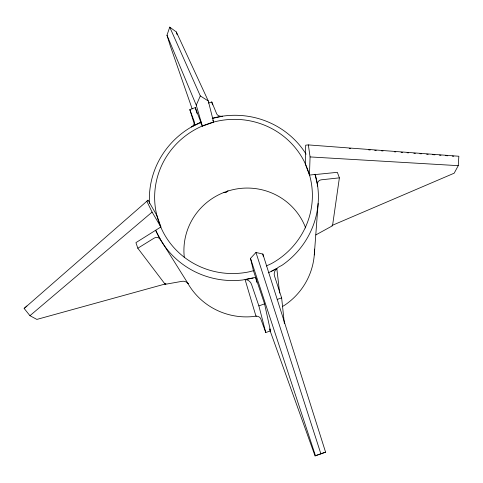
<?xml version="1.0" encoding="UTF-8"?>
<svg xmlns="http://www.w3.org/2000/svg" width="483" height="483" viewBox="0 0 483 483"><rect width="100%" height="100%" fill="white"/><g stroke="black" fill="none" stroke-linecap="round" stroke-linejoin="round"><path stroke-width="0.72" d="M309.458 175.081L310.068 156.927L308.359 144.912L305.697 145.166L305.298 164.027L309.458 175.081L315.327 174.429M317.397 184.663C317.102 182.296 318.883 180.008 321.28 179.815L339.38 177.853L337.357 172.328L315.079 174.574L317.397 184.663L317.295 186.154M331.93 225.501L454.177 173.192L458.246 165.663L458.85 156.251L308.359 144.912M314.282 254.946L318.134 203.452M339.38 177.853L332.521 225.76L315.804 234.937M192.168 108.886L170.233 45.74L166.979 35.241L169.732 27.126L176.355 31.993L208.288 100.989L213.625 122.163L202.341 126.148L195.277 107.582L189.819 109.617L194.48 124.614M187.332 282.47A67.759 66.684 -13.9 0 0 253.847 316.474C256.352 315.713 259.763 316.154 260.814 318.913L265.765 332.521L270.486 330.903L264.563 303.849L253.442 270.703L250.49 258.381L255.954 252.476L262.861 254.046L325.584 452.16L315.037 455.874L269.707 329.678M202.341 126.148L196.255 105.167L200.312 95.93L169.732 27.126M228.006 190.688L226.08 192.59L223.907 192.294M315.133 174.23A84.64 82.515 -13.9 0 1 281.577 265.584C277.266 267.19 272.726 271.265 274.604 276.306L281.643 297.902L284.378 323.676M160.881 226.974L157.023 215.786L148.052 200.185L146.862 201.278L152.091 212.097L160.881 226.974L135.922 242.641L137.818 248.232L165.186 284.318L182.151 281.305C184.391 280.949 186.794 281.849 188.122 283.72L187.446 282.41M165.929 283.787L36.865 319.414L29.946 315.689L24.15 308.45L26.933 305.974M24.15 308.45L148.052 200.185M29.946 315.689L152.091 212.097M137.818 248.232L154.071 238.161C156.13 236.809 159.058 237.358 160.404 239.447L188.122 283.72M282.537 306.476L285.073 304.918A67.759 66.684 -13.9 0 0 314.493 249.107M279.639 293.09L276.813 268.494L271.198 271.446M276.813 268.494L268.258 272.865M266.278 266L271.313 263.67A78.989 76.984 -13.9 0 0 308.54 171.791M201.55 124.517L200.928 122.368L191.546 126.981C193.266 125.882 194.969 123.889 194.317 121.716L189.819 109.617M265.765 332.521L258.882 305.908L264.563 303.849M203.089 125.671L210.274 123.044A78.989 76.984 -13.9 0 1 305.491 164.075M315.037 455.874L325.584 452.16M277.206 299.412L281.643 297.902M208.396 103.06L211.789 101.973L216.716 113.928C217.736 115.98 220.32 116.445 222.403 116.24L212.182 118.45M255.761 277.659L255.628 277.357L242.46 280.025A84.64 82.515 -13.9 0 1 155.792 230.445M253.442 270.703L249.282 271.802A78.989 76.984 -13.9 0 1 160.67 226.865M253.128 278.069L245.811 279.488M256.527 316.045L255.954 316.154L245.098 279.621C248.051 279.494 250.611 281.704 251.54 284.409L258.882 305.908M310.068 156.927L458.246 165.663M349.221 148.42L350.724 148.535M368.734 149.881L370.232 149.99M374.736 150.328L376.239 150.436M381.51 150.835L383.013 150.944M394.303 151.789L395.806 151.904M401.071 152.296L402.58 152.405M407.097 152.743L408.6 152.857M413.865 153.25L415.374 153.365M419.884 153.703L421.393 153.811M426.658 154.204L428.161 154.319M432.677 154.657L434.935 154.826M439.452 155.164L440.955 155.272M445.471 155.611L447.729 155.78M452.245 156.118L453.748 156.232M200.312 95.93L208.288 100.989M155.574 230.27L160.404 239.447M166.979 35.241L196.255 105.167M212.828 120.189L213.625 122.163M305.799 164.757L308.311 171.205M269.731 328.857L270.486 330.903M160.404 226.231L157.85 219.107A78.989 76.984 -13.9 0 1 202.455 125.942M250.49 258.381L315.477 455.741M164.854 283.298L165.186 284.318M255.954 252.476L320.887 453.839M195.277 107.582L196.967 113.348M200.783 122.133L201.429 124.366M176.355 31.993L177.158 34.818M211.789 101.973L212.502 104.896M255.628 277.357L256.823 282.434M262.861 254.046L263.241 256.256M184.343 257.723A62.917 61.921 -13.9 0 1 232.033 189.897A62.917 61.921 -13.9 0 1 305.679 227.97M149.476 203.325A84.64 82.515 -13.9 0 1 201.284 122.054M212.55 118.208A84.64 82.515 -13.9 0 1 306.113 154.174"/></g></svg>
